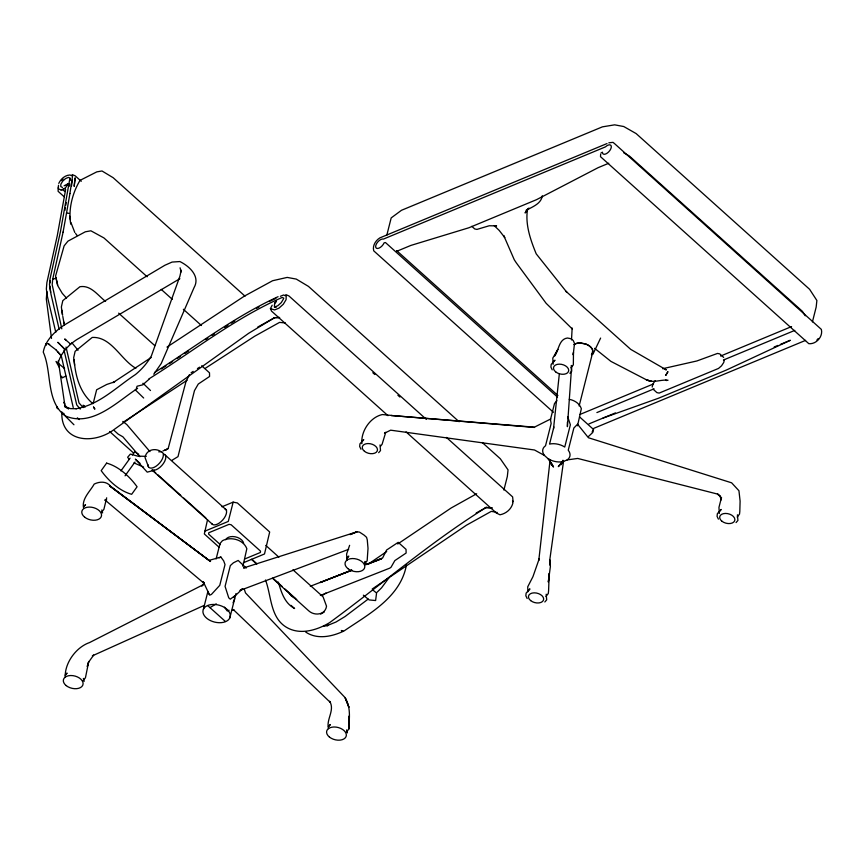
<?xml version="1.0" encoding="UTF-8"?>
<svg xmlns="http://www.w3.org/2000/svg" width="865" height="865" viewBox="0 0 865 865"><rect width="100%" height="100%" fill="white"/><g stroke="black" fill="none" stroke-linecap="round" stroke-linejoin="round"><path stroke-width="1.3" d="M567.418 422.12L567.408 426.672L571.7 365.484M348.865 723.918L348.703 729.195L346.368 732.168M348.952 721.269L349.114 715.993L348.703 729.195C349.33 718.739 351.017 707.494 345.243 698.044L348.93 707.3L345.178 697.698L245.519 592.947L244.298 589.195M70.13 180.493L70.206 178.125L68.486 177.39L65.621 178.536L62.702 181.153L60.853 184.223L60.766 186.581L62.453 187.424M69.914 193.576L72.552 176.103L69.968 174.99C64.918 175.195 60.831 178.979 58.766 183.38M58.496 185.251L58.366 188.797L60.95 189.922L62.821 189.716L65.253 188.192L68.238 183.661L64.086 185.802M58.279 186.927L58.106 191.306L64.118 196.712M571.505 339.88L572.154 328.019M600.667 154.251L600.494 156.662L808.818 343.686C816.192 344.454 823.21 336.626 821.35 329.392L614.485 143.568L613.026 142.368L608.841 142.801M46.894 291.548L46.321 299.02L51.511 338.41M527.499 209.417C525.109 224.651 530.58 240.113 536.214 253.845L566.78 292.229L565.926 291.278L630.704 349.363L666.364 369.906L664.331 369.052M50.148 282.855L50.375 280.584M63.102 232.058L52.7 279.222L52.181 284.661L61.793 328.83M553.503 428.889L559.341 373.799M207.546 519.681L204.324 533.954L219.007 547.156M579.15 405.955L592.471 353.298L592.644 349.871A10.78 6.758 14.2 0 0 586.34 344.205L579.82 342.929A10.78 6.758 14.2 0 0 574.274 344.357M550.021 460.634L538.798 560.26L539.241 558.671L532.948 576.674L527.736 586.794L527.866 591.811M69.341 186.126L69.654 183.867M549.74 559.59L550.216 565.202L549.664 560.715L563.558 461.132M69.784 178.947L60.442 231.669L50.029 278.876L49.5 284.477L50.646 292.316M71.471 186.062L72.433 179.65M64.907 210.39L65.362 207.784M65.816 205.167L66.27 202.561M66.519 213.104L69.946 193.479M63.069 232.155L66.54 213.006L69.2 213.396M65.654 189.413L57.285 235.626L46.894 282.531L46.342 288.986L47.521 296.976L55.782 332.29M93.215 403.306L96.642 389.769L106.773 384.449L114.645 381.833L113.066 382.611L151.256 357.45M203.394 609.252L207.914 591.368M216.12 558.952L219.732 544.68M243.335 562.78L264.506 553.978L269.685 531.986L237.378 502.954L233.161 502.132L228.284 521.433L204.616 531.261M229.82 617.902A13.959 8.747 14.2 0 0 213.125 604.44A13.959 8.747 14.2 0 0 206.876 618.389A13.959 8.747 14.2 0 0 229.82 617.902L235.994 593.563M242.881 566.305L246.839 548.713C243.411 539.533 230.685 536.278 222.424 540.712L220.034 543.469M386.828 235.139L391.185 217.904L401.479 210.292L602.418 126.852L614.647 124.841L623.751 126.528L636.121 133.567L809.608 289.299L816.884 300.501L816.16 307.14L812.419 321.91M542.29 195.76C541.198 203.967 532.191 206.843 526.071 210.454L529.002 208.119L525.077 212.941L527.109 210.227M503.895 490.066L507.322 476.518L508.047 469.89L500.316 458.753L482.238 442.502M551.805 463.662L553.503 467.046L547.967 458.612L544.463 455.466A13.959 8.747 14.2 0 1 545.523 445.756L551.156 423.493L550.454 419.579L554.53 403.458L556.919 400.711M553.892 426.942L549.556 444.08A13.959 8.747 14.2 0 1 564.737 447.043L570.37 424.791L567.764 416.898M577.517 425.764L581.345 408.702C579.669 403.468 574.403 400.257 569.224 399.316M652.188 387.077L652.967 383.995L655.151 380.697M724.492 359.44L723.713 362.522L721.529 365.808L718.523 368.436L659.162 393.088L656.935 392.634L653.021 389.109M579.518 416.865L593.531 429.462L592.752 432.478L588.47 436.49M349.622 545.318L346.595 554.022L346.952 560.228M406.442 564.996C400.549 597.455 368.739 614.063 344.086 630.931C332.355 636.586 317.271 639.916 305.723 632.066M136.324 388.471L137.059 386.233L143.006 384.774L143.017 383.249L150.499 390.526M106.676 497.818L103.908 509.28L101.562 512.253M592.179 354.045L592.752 350.693A10.661 6.682 14.2 0 0 585.129 343.838L581.053 343.037A10.661 6.682 14.2 0 0 574.101 344.584M233.063 602.775L234.674 598.753M58.29 362.338C61.307 352.715 68.508 345.005 76.823 339.588L179.877 278.692M562.964 460.223L561.115 464.7L563.093 460.829M592.882 354.326L600.613 338.064M550.454 419.579L550.745 418.963L534.375 427.169L391.207 415.492L534.548 427.451M189.467 374.599L186.062 381.324L168.178 448.492L164.674 450.416L167.788 448.935M387.985 415.676L271.556 311.13L270.431 308.632L272.194 305.204M592.136 431.927L593.531 429.462M283.45 299.009L281.244 302.664L277.784 305.756L274.378 307.129M389.034 577.723L381.562 587.832L377.108 592.211M120.916 470.906L130.085 458.158M132.377 454.979L134.67 451.789L138.746 454.266M125.068 475.815L135.005 462.018M246.222 568.035L238.178 560.455L233.42 562.791L230.328 565.591L225.073 586.362L228.728 597.802L230.274 599.185L234.458 596.082M153.743 374.231L161.214 363.538L194.084 287.558C200.55 276.281 189.176 266.085 179.877 261.554L172.07 262.073L164.891 265.252L63.978 325.208C54.614 331.598 45.326 340.572 43.25 352.109C51.922 371.582 45.975 399.641 63.675 414.627M561.32 462.775L558.314 466.646L563.147 461.586L567.18 459.91L577.701 458.439L717.853 494.153L720.686 496.845L717.474 494.002L719.929 495.98L721.226 499.84L721.486 497.472L718.956 507.387L719.302 513.583M83.116 680.701L85.451 677.727L88.749 661.466L87.257 666.526L88.598 662.158L93.68 655.097L92.36 655.832L204.237 605.392M380.557 446.221L382.114 444.242L385.736 432.327L384.514 433.203L390.656 430.175L534.516 449.995L544.463 455.466M570.997 367.798L573.344 364.835L573.473 352.477L573.214 354.845L574.511 343.394L573.257 340.561L570.997 338.712L567.44 338.02C558.779 339.123 558.931 350.271 554.638 355.958L557.838 349.417L552.789 358.099L553.135 364.306M545.945 596.493L548.291 593.52L548.583 590.871L549.221 573.463L548.324 582.102L550.399 566.413L549.664 560.715M737.175 517.086L739.521 514.113L739.813 511.464L740.105 501.116L738.948 490.747L731.628 482.821L588.427 437.744L577.55 424.207L573.863 428.013L568.251 450.2A13.959 8.747 14.2 0 1 567.18 459.91M204.172 583.129L201.718 586.038L203.253 584.686L89.506 642.587C76.077 647.215 64.561 663.098 65.243 677.198M83.948 506.479L85.538 504.652L83.602 506.739M65.491 674.927L67.081 673.089L65.156 675.176M362.154 441.442L363.743 439.604L359.959 443.832L359.667 446.481L360.986 449.249M378.665 452.698L380.514 450.557L380.027 444.934M347.2 557.947L348.79 556.119L346.854 558.206M553.384 362.035L554.973 360.197L551.189 364.425L550.897 367.074L552.216 369.842M569.884 373.291L571.743 371.15L571.246 365.527M328.743 726.395L330.333 724.556L328.408 726.643M528.331 590.719L529.921 588.881L526.136 593.109L525.844 595.769L527.163 598.526M544.831 601.986L546.691 599.845L546.193 594.212M719.561 511.312L721.151 509.474L717.355 513.702L717.074 516.362L718.393 519.119M736.061 522.579L737.921 520.438L737.423 514.805M816.917 340.032L818.247 338.518M274.692 302.804L276.368 301.204L274.508 304.275L274.432 306.643L276.151 307.389M233.345 597.553L242.708 588.622L240.005 590.449L348.703 549.307M216.293 603.878L209.99 607.608M61.274 180.634L63.026 179.066M66.291 185.402L68.238 183.661M143.979 383.746L149.061 379.238M406.053 431.905L496.391 513.021L497.224 512.383M368.187 599.077L345.103 616.486L335.977 622.032L326.992 625.687L328.311 625.373L323.391 626.325M65.859 376.048L62.204 377.897L61.61 376.199M137.611 388.353C117.316 401.522 92.404 427.386 65.567 416.033M324.321 611.966L320.645 614.107M322.602 595.315L325.91 593.044M367.906 564.369L386.687 551.535M397.738 543.988L451.195 507.96L476.68 493.742M372.188 589.022L466.397 525.228L491.266 511.377L496.034 512.177M205.708 339.642L207.87 338.204M205.027 368.49L254.656 336.236L279.536 322.396L285.385 322.959M191.089 372.772L193.198 371.366M197.436 368.566L199.545 367.171M166.988 347.092L244.514 296.035L272.616 280.725L287.191 277.416L296.273 279.092L308.437 286.38L459.131 421.752M154.489 372.577C195.306 346.735 234.026 316.99 278.098 296.695M161.398 368.912L165.896 365.96M169.259 363.743L172.632 361.527M177.12 358.575L180.493 356.358M184.98 353.396L188.343 351.179M148.899 378.913C193.014 351.385 234.329 318.536 282.152 297.452L283.871 298.187M123.068 422.325L187.067 380.286M212.228 335.328L214.477 333.89M224.608 327.424L227.982 325.262M231.366 323.11L234.739 320.947M171.757 460.44L178.006 456.623L194.463 390.634L198.28 384.038L209.579 376.47L209.492 372.804L201.664 365.765M600.959 153.04L602.44 152.175A5.817 2.909 -48.1 0 0 607.208 153.148A5.817 2.909 -48.1 0 0 611.231 146.012A5.817 2.909 -48.1 0 0 605.413 146.899L383.422 239.086A5.817 2.909 -48.1 0 0 376.729 243.389A5.817 2.909 -48.1 0 0 377.67 248.471A5.817 2.909 -48.1 0 0 384.114 242.838L385.455 242.535L557.503 397.1M256.591 308.318L258.916 307.021M476.161 513.032L486.335 507.355L492.099 507.896M257.727 327.078L274.681 317.639L279.665 317.542L273.545 317.682L274.681 317.639L248.688 333.285L114.202 429.451C94.436 444.524 60.442 443.01 61.826 411.848M269.231 301.539L275.957 298.317M105.281 499.959L106.644 499.354L104.86 500.1M607.014 143.558L379.832 237.897C375.583 240.546 372.318 245.746 373.723 250.828L553.459 412.302M396.754 251.283L410.843 245.433L468.884 227.765L536.495 199.685L598.18 167.648L608.744 163.258M162.955 450.935L166.783 449.346M221.959 506.782L233.161 502.132M219.105 557.817L220.889 557.071L223.689 560.888L225.019 564.575L219.764 585.346L211.438 594.417L209.654 595.163L203.405 582.037M579.993 414.443L653.421 383.952M720.632 356.045L791.583 326.581M596.893 412.573L654.081 388.818M723.432 360.024L794.784 330.398M244.86 558.931L260.376 552.486L260.516 551.135L231.139 524.752L229.041 524.341L208.757 532.764L208.606 534.105L220.359 544.658M588.924 423.915L615.415 412.919M774.175 346.995L777.938 345.427M780.392 344.411L790.34 340.28L726.211 370.123L658.611 398.192L603.013 418.065M593.823 428.316L805.585 340.378M229.063 610.258L227.279 610.993L224.478 607.176M310.308 586.265L351.871 570.121M60.95 189.922L65.253 188.192M280.39 296.284L283.623 294.987L286.207 296.1L286.088 299.647L283.298 304.264L278.919 308.178L274.605 309.919L270.431 308.632M320.374 595.466L389.769 568.143L391.045 567.235L394.829 560.607L406.128 553.038L406.042 549.372L398.214 542.333L386.579 550.043L382.644 557.925L365.181 564.813M351.46 570.219L320.277 582.523L351.59 570.392M366.609 564.564L381.638 558.736L366.76 564.423M52.7 279.222L55.598 278.303M220.889 557.071L209.06 560.39L109.455 485.784L210.53 561.515L110.709 486.389C106.654 481.048 99.67 481.383 94.199 484.076C90.155 491.342 81.818 498.575 83.483 507.571M154.424 470.236L147.223 472.149L135.351 459.142L140.054 463.37M75.925 408.767C99.248 404.917 116.461 387.023 135.481 374.534C141.828 369.301 147.342 363.03 151.397 355.85L179.898 276.195L181.218 270.237L181.174 271.902L180.071 267.804M662.59 368.728L696.876 360.964L717.518 353.428L719.734 353.882L723.659 357.396M245.606 567.537L243.53 567.97L357.115 531.759L359.548 532.137L364.122 535.132L366.555 537.327L367.268 539.868L368.014 548.324L367.16 560.747L364.814 563.721L365.062 561.439L365.852 564.423M231.842 610.398L234.123 610.095L233.193 609.457L330.257 702.348L329.695 701.255C335.155 710.392 325.954 719.356 328.495 728.665M73.947 424.769L62.55 413.34L63.718 413.286M668.05 380.211C660.763 379.292 653.151 383.509 646.328 379.757L610.885 361.365L594.601 348.325M76.434 408.745L70.508 408.615L64.81 406.691L68.594 408.886L64.518 405.242L66.01 407.156M146.272 456.363L137.557 456.114L130.356 454.082L127.663 457.239L128.82 458.958M491.925 507.939L485.319 507.679L486.335 507.355C431.127 541.566 381.876 584.372 329.565 622.67C316.795 630.326 299.636 635.515 285.969 626.995C270.064 617.005 271.469 595.661 265.49 579.993M391.304 415.416L382.384 414.551C370.025 417.168 360.64 431.689 361.905 443.713M161.225 451.789C155.149 447.41 146.088 449.832 145.039 457.553L148.477 466.862M296.738 599.477L291.31 595.92L289.299 593.066M143.612 467.1L133.967 462.905M72.141 174.535L75.255 175.887L81.278 181.293M285.796 294.597L288.921 295.949L426.358 419.395M49.662 344.475L47.77 343.567L55.89 349.774M106.59 500.878L105.335 500.273L204.248 583.464L203.318 581.712M496.391 513.021L499.981 514.794C506.057 513.605 511.129 509.399 512.837 503.333L512.567 500.662M62.55 413.34L64.551 414.389M69.881 343.719L70.627 344.162L64.713 338.961L66.378 340.507M623.633 152.737L629.32 155.97L802.428 311.357L805.261 315.779M665.747 380.038L666.699 380.6M372.718 589.876L376.567 593.055L375.615 600.537L369.128 599.932L363.365 595.163M84.802 406.647L83.105 405.22L85.116 407.026M83.191 407.588L79.029 402.96L66.032 347.049M80.261 409.091L76.736 404.917L64.021 350.152M290.986 605.359L294.608 608.528C284.488 603.1 281.363 592.33 278.335 582.091M471.803 226.316L474.734 228.955L476.961 229.409L489.244 225.754L496.586 225.895L494.283 225.722L499.224 230.436L504.749 237.54L503.841 235.788L514.286 259.781L516.286 262.819L546.107 303.28L572.316 328.992M396.678 250.634L557.903 395.478M446.416 437.42L512.621 496.899L513.118 501.743M372.815 372.718L374.826 374.523M397.889 395.251L399.9 397.046M245.033 296.176L113.153 177.703L101.994 170.978L96.783 171.876L80.013 180.374C72.422 193.014 68.151 209.503 70.757 224.186M147.169 276.768L103.941 237.94L90.901 230.804L85.3 231.809L67.946 241.151L64.118 245.876L55.565 276.065L57.555 285.223M161.236 289.407L172.297 299.344M183.358 309.281L201.448 325.532M105.584 301.431C97.94 295.527 90.879 284.801 79.894 286.737L62.81 300.642L61.372 306.967L62.302 314.406M118.635 313.152L154.781 345.622M135.87 368.274C120.992 360.045 111.358 336.366 92.209 337.447L75.114 351.352L73.676 357.678L74.617 365.117M165.291 455.131L226.598 510.199M265.804 545.415L278.865 557.157M292.943 569.797L323.088 596.882L326.527 606.192C325.391 614.929 314.568 616.215 308.719 610.82L272.54 578.307M122.873 421.396L126.895 424.65L149.915 451.595M114.342 430.651L118.256 434.176L122.862 436.782L139.914 456.731M109.606 431.484L133.664 453.098M152.705 470.203L155.722 472.906M157.722 474.712L180.774 495.418M183.78 498.121L205.838 517.93M251.942 559.352L256.959 563.85M272.994 578.263L282.022 586.362M285.028 589.065L295.052 598.072M151.926 469.965L212.228 524.136M251.423 559.352L256.451 563.861M207.795 605.662L225.419 621.492M62.821 189.716L64.821 191.511M64.583 368.512L56.009 361.451L59.177 367.16M59.717 344.086L57.804 342.291L64.637 349.146L61.307 345.708M77.342 417.817L79.212 419.579M135.254 389.823L143.666 398.008M78.034 350.228L71.817 342.691M92.944 403.696C79.85 392.796 75.396 376.059 74.131 359.764M66.529 298.09L62.269 293.354L57.933 286.012L55.987 277.611M55.89 349.72L60.604 355.072L57.404 351.439M75.59 233.496L77.136 235.453M74.812 232.512L70.843 222.327M66.183 407.599L63.988 402.268L64.648 403.879L58.301 360.824M549.361 459.315L551.762 465.359L551.178 462.84M208.324 592.666L208.865 594.082M346.616 729.887L347.395 732.86M101.811 509.972L102.6 512.956M83.364 678.42L84.143 681.393M59.166 329.327L50.992 294.176L49.824 286.261M60.983 354.52L73.233 407.512M63.707 321.845L64.453 325.359M62.799 316.428L64.107 323.737M69.762 216.153L70.411 219.861M549.967 460.137L550.302 462.58L550.216 460.396M61.977 310.275L62.637 315.206M592.471 353.298A10.661 6.682 14.2 0 1 591.411 354.78M563.147 461.586A13.959 8.747 14.2 0 1 547.967 458.612M225.754 539.738A9.299 5.828 14.2 0 1 235.204 536.797A9.299 5.828 14.2 0 1 243.627 543.231M163.68 453.984A10.077 5.049 -48.1 0 1 163.442 463.467A10.077 5.049 -48.1 0 1 152.543 470.203M158.76 451.876A10.077 5.049 -48.1 0 1 163.063 457.023A10.077 5.049 -48.1 0 1 154.489 467.165A10.077 5.049 -48.1 0 1 147.947 464.656M224.641 508.642A10.077 5.049 -48.1 0 1 222.813 519.887A10.077 5.049 -48.1 0 1 211.611 523.509M74.844 180.32L74.163 186.353L75.168 177.833L74.844 180.32M667.845 371.82L665.769 375.334L667.845 371.82M106.611 463.121L101.194 470.647C108.449 480.713 119.435 490.974 131.664 494.304L137.081 486.779C129.826 476.712 118.84 466.451 106.611 463.121M354.553 532.775L350.076 534.592L357.115 531.759L354.553 532.775M651.345 381.335L646.328 379.757L651.345 381.335M342.897 631.115L341.405 630.52L342.897 631.115M57.555 408.615L56.722 406.734L57.555 408.615M94.782 408.972L93.528 407.091L94.782 408.972M46.148 344.908L46.029 343.773L46.148 344.962M364.468 451.303A7.753 4.855 14.2 0 0 377.216 451.033A7.753 4.855 14.2 0 0 367.939 443.55A7.753 4.855 14.2 0 0 364.468 451.303M530.645 600.591A7.753 4.855 14.2 0 0 543.393 600.321A7.753 4.855 14.2 0 0 534.116 592.839A7.753 4.855 14.2 0 0 530.645 600.591M555.698 371.896A7.753 4.855 14.2 0 0 568.446 371.626A7.753 4.855 14.2 0 0 559.168 364.143A7.753 4.855 14.2 0 0 555.698 371.896M721.875 521.184A7.753 4.855 14.2 0 0 734.623 520.914A7.753 4.855 14.2 0 0 725.335 513.432A7.753 4.855 14.2 0 0 721.875 521.184M347.892 568.619A10.077 6.314 14.2 0 0 364.457 568.273A10.077 6.314 14.2 0 0 352.401 558.541A10.077 6.314 14.2 0 0 347.892 568.619M329.435 737.067A10.077 6.314 14.2 0 0 346.011 736.71A10.077 6.314 14.2 0 0 333.944 726.989A10.077 6.314 14.2 0 0 329.435 737.067M66.183 685.599A10.077 6.314 14.2 0 0 82.759 685.242A10.077 6.314 14.2 0 0 70.692 675.522A10.077 6.314 14.2 0 0 66.183 685.599M84.64 517.151A10.077 6.314 14.2 0 0 101.205 516.805A10.077 6.314 14.2 0 0 89.149 507.074A10.077 6.314 14.2 0 0 84.64 517.151"/></g></svg>
